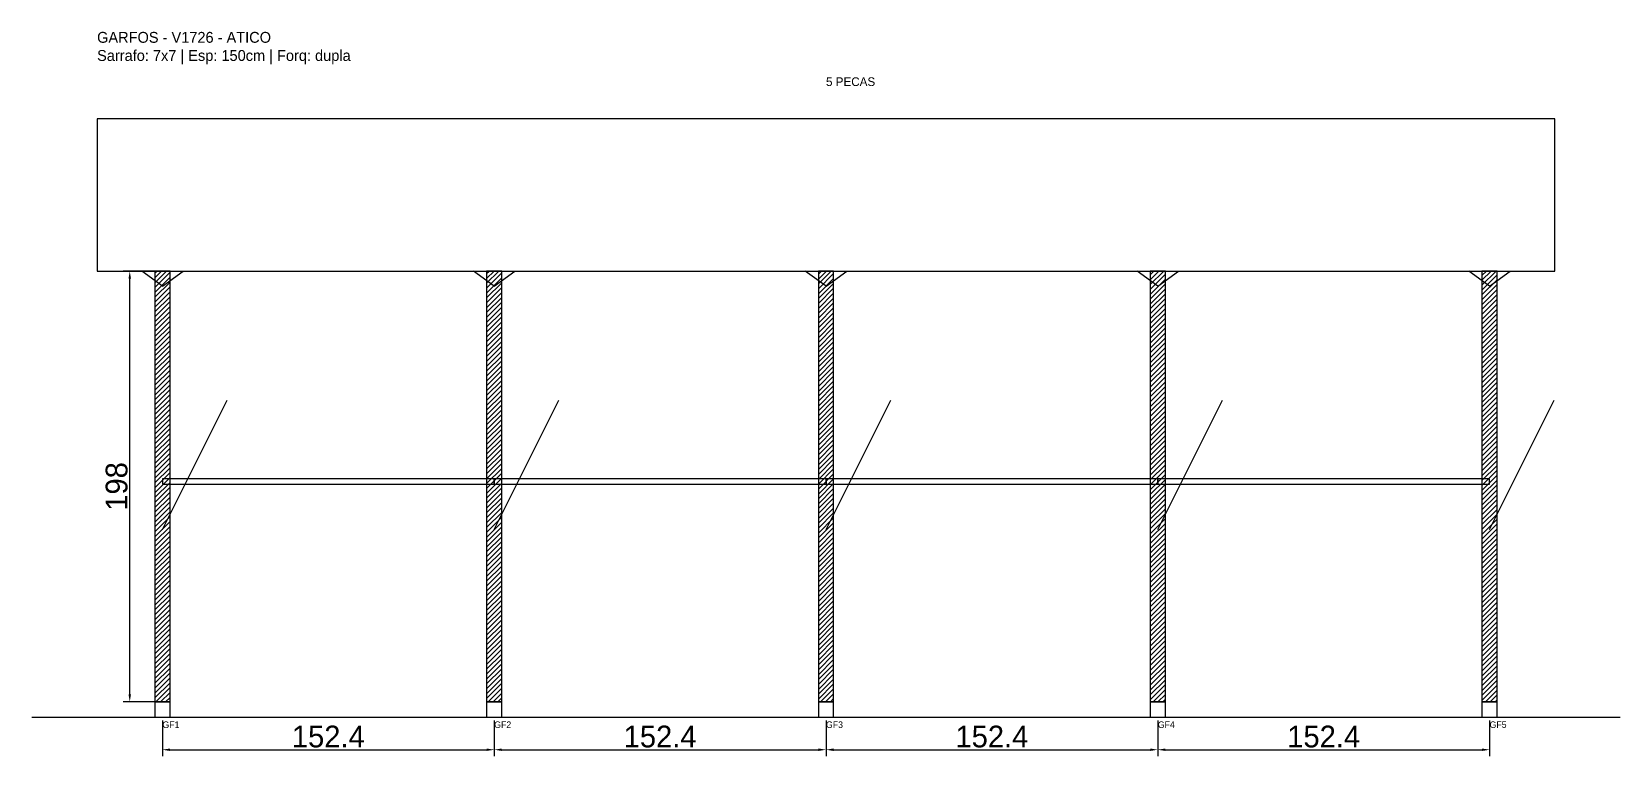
# Model space of a CAD drawing. Header units: metres. Extents: x -30 to 700, y -25 to 308.
import ezdxf

# ---------------------------------------------------------------- set-up
doc = ezdxf.new("R2010")
doc.units = ezdxf.units.M
for name, color, linetype in [('BARRA_ANCORAGEM', 1, 'Continuous'), ('COTA', 241, 'Continuous'), ('GARFOS OK', 3, 'Continuous'), ('NOME DA VIGA', 6, 'Continuous'), ('SARR_7x7', 40, 'Continuous'), ('TIRAS REESCORAMENTO', 252, 'Continuous'), ('VIGAS', 3, 'Continuous')]:
    doc.layers.add(name, color=color, linetype=linetype)
doc.dimstyles.new('EZ DXF', dxfattribs={"dimtxt": 10, "dimasz": 3.5, "dimexe": 3, "dimexo": 1.5, "dimgap": 1, "dimtad": 1, "dimdec": 1, "dimdsep": 46, "dimcen": 2.5, "dimazin": 3, "dimtfac": 1, "dimtmove": 0, "dimatfit": 3})

msp = doc.modelspace()

# ---------------------------------------------------------------- hatches: boundary and pattern name
at = {"layer": 'COTA'}
h = msp.add_hatch(dxfattribs=at)
h.set_pattern_fill('ANSI31', scale=0.5)
h.paths.add_polyline_path([(26.5, 0), (33.5, 0), (33.5, 198), (26.5, 198)])
h = msp.add_hatch(dxfattribs=at)
h.set_pattern_fill('ANSI31', scale=0.5)
h.paths.add_polyline_path([(178.875, 0), (185.875, 0), (185.875, 198), (178.875, 198)])
h = msp.add_hatch(dxfattribs=at)
h.set_pattern_fill('ANSI31', scale=0.5)
h.paths.add_polyline_path([(331.25, 0), (338.25, 0), (338.25, 198), (331.25, 198)])
h = msp.add_hatch(dxfattribs=at)
h.set_pattern_fill('ANSI31', scale=0.5)
h.paths.add_polyline_path([(483.625, 0), (490.625, 0), (490.625, 198), (483.625, 198)])
h = msp.add_hatch(dxfattribs=at)
h.set_pattern_fill('ANSI31', scale=0.5)
h.paths.add_polyline_path([(636, 0), (643, 0), (643, 198), (636, 198)])

# ---------------------------------------------------------------- linework, layer by layer
at = {"layer": 'BARRA_ANCORAGEM'}
for p, q in [((30, 79.2), (59.7, 138.6)), ((182.375, 79.2), (212.075, 138.6)), ((334.75, 79.2), (364.45, 138.6)), ((487.125, 79.2), (516.825, 138.6)), ((639.5, 79.2), (669.2, 138.6))]:
    msp.add_line(p, q, dxfattribs=at)
at = {"layer": 'GARFOS OK'}
for p, q in [((30, 191), (20.5, 198)), ((20.5, 198), (39.5, 198)), ((30, 191), (39.5, 198)), ((182.375, 191), (172.875, 198)), ((172.875, 198), (191.875, 198)), ((182.375, 191), (191.875, 198)), ((334.75, 191), (325.25, 198)), ((325.25, 198), (344.25, 198)), ((334.75, 191), (344.25, 198)), ((487.125, 191), (477.625, 198)), ((477.625, 198), (496.625, 198)), ((487.125, 191), (496.625, 198)), ((639.5, 191), (630, 198)), ((630, 198), (649, 198)), ((639.5, 191), (649, 198))]:
    msp.add_line(p, q, dxfattribs=at)
at = {"layer": 'GARFOS OK', "linetype": 'CONTINUOUS'}
msp.add_line((-30, -7), (699.5, -7), dxfattribs=at)
at = {"layer": 'GARFOS OK'}
for points in [[(26.5, 0), (33.5, 0), (33.5, 198), (26.5, 198), (26.5, 0)], [(178.875, 0), (185.875, 0), (185.875, 198), (178.875, 198), (178.875, 0)], [(331.25, 0), (338.25, 0), (338.25, 198), (331.25, 198), (331.25, 0)], [(483.625, 0), (490.625, 0), (490.625, 198), (483.625, 198), (483.625, 0)], [(636, 0), (643, 0), (643, 198), (636, 198), (636, 0)]]:
    msp.add_lwpolyline(points, dxfattribs=at)
at = {"layer": 'SARR_7x7'}
for points in [[(26.5, -7), (33.5, -7), (33.5, 0), (26.5, 0), (26.5, -7)], [(178.875, -7), (185.875, -7), (185.875, 0), (178.875, 0), (178.875, -7)], [(331.25, -7), (338.25, -7), (338.25, 0), (331.25, 0), (331.25, -7)], [(483.625, -7), (490.625, -7), (490.625, 0), (483.625, 0), (483.625, -7)], [(636, -7), (643, -7), (643, 0), (636, 0), (636, -7)]]:
    msp.add_lwpolyline(points, dxfattribs=at)
at = {"layer": 'TIRAS REESCORAMENTO'}
for points in [[(30, 100), (182.375, 100), (182.375, 102.5), (30, 102.5), (30, 100)], [(182.375, 100), (334.75, 100), (334.75, 102.5), (182.375, 102.5), (182.375, 100)], [(334.75, 100), (487.125, 100), (487.125, 102.5), (334.75, 102.5), (334.75, 100)], [(487.125, 100), (639.5, 100), (639.5, 102.5), (487.125, 102.5), (487.125, 100)]]:
    msp.add_lwpolyline(points, dxfattribs=at)
at = {"layer": 'VIGAS'}
msp.add_lwpolyline([(0, 198), (669.5, 198), (669.5, 268), (0, 268), (0, 198)], dxfattribs=at)

# ---------------------------------------------------------------- texts
at = {"layer": 'NOME DA VIGA'}
for s, height, p in [('5 PECAS', 4, (334.75, 283)), ('GF1', 3, (30, -12)), ('GF2', 3, (182.375, -12)), ('GF3', 3, (334.75, -12)), ('GF4', 3, (487.125, -12)), ('GF5', 3, (639.5, -12))]:
    msp.add_text(s, height=height, dxfattribs=at).set_placement(p)
at = {"layer": 'NOME DA VIGA', "insert": (0, 293), "char_height": 5, "attachment_point": 7}
msp.add_mtext('GARFOS - V1726 - ATICO\\PSarrafo: 7x7 | Esp: 150cm | Forq: dupla', dxfattribs=at)

# ---------------------------------------------------------------- dimensions: what is measured, and where the dimension line sits
at = {"layer": 'COTA'}
msp.add_linear_dim(base=(15, 0), p1=(30, 0), p2=(30, 198), angle=90, dimstyle='EZ DXF', dxfattribs=at).render()
for base, p1, p2 in [((30, -22), (30, -7), (182.375, -7)), ((182.375, -22), (182.375, -7), (334.75, -7)), ((334.75, -22), (334.75, -7), (487.125, -7)), ((487.125, -22), (487.125, -7), (639.5, -7))]:
    msp.add_linear_dim(base=base, p1=p1, p2=p2, dimstyle='EZ DXF', dxfattribs=at).render()

doc.saveas('drawing.dxf')
